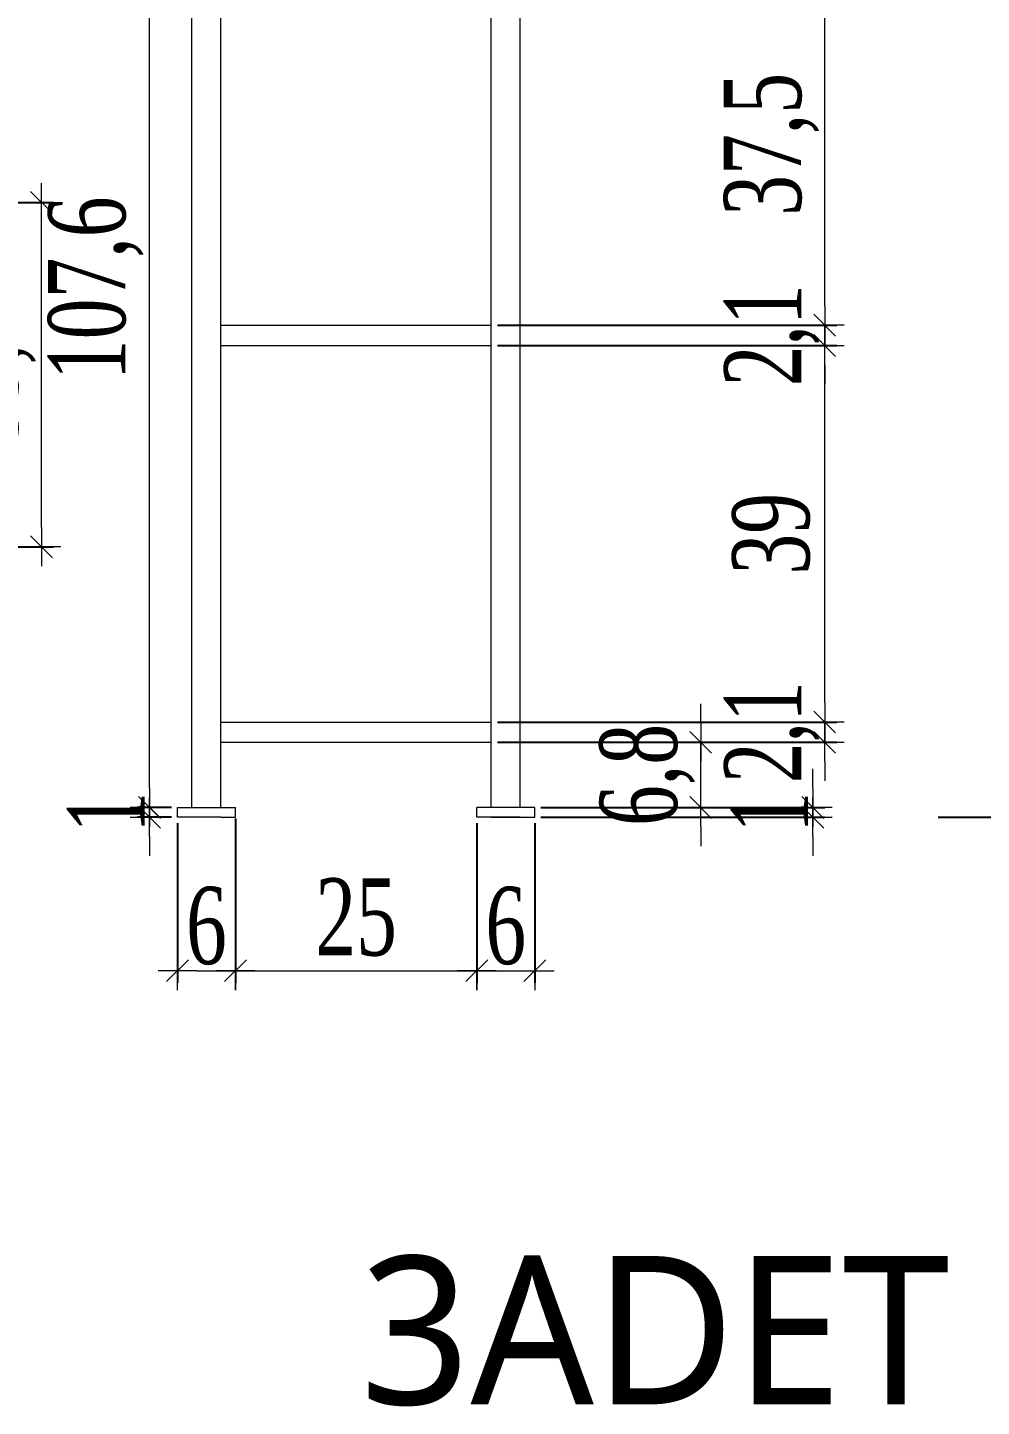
# Model space of a CAD drawing. Header units: millimetres. Extents: x 54215 to 67697, y 23496 to 56611.
# Drawn here: x 57739.8 to 57838.6, y 30314.8 to 30457.6 of the extents above; entities that cross this region are included whole.
import ezdxf

# ---------------------------------------------------------------- set-up
doc = ezdxf.new("R2010")
doc.units = ezdxf.units.MM
doc.layers.add('0 rölöve', color=7, linetype='Continuous', true_color=0xf1380e)
for name, color, linetype, lineweight in [('no3_kutuprofil kesit', 74, 'Continuous', 18), ('no3_yazı tefriş', 152, 'Continuous', 0), ('no3_ölçü detay', 252, 'Continuous', 0)]:
    doc.layers.add(name, color=color, linetype=linetype, lineweight=lineweight)
doc.styles.get("Standard").update_dxf_attribs({"font": 'arial.ttf'})
doc.styles.add('Ölçü50', font='georgia.ttf', dxfattribs={"width": 0.7})
doc.dimstyles.new('olcu10', dxfattribs={"dimtxt": 11, "dimasz": 2, "dimexe": 1.25, "dimexo": 0.625, "dimgap": 0.5, "dimtad": 1, "dimdec": 1, "dimzin": 9, "dimtxsty": 'Ölçü50', "dimblk": 'CENTIK', "dimcen": 2, "dimclrd": 250, "dimclre": 250, "dimclrt": 44, "dimazin": 2, "dimtfac": 1, "dimtdec": 1, "dimtix": 1, "dimtmove": 0, "dimatfit": 3, "dimldrblk": 'CENTIK', "dimfxl": 1, "dimlwd": -1, "dimarcsym": 0})

# ---------------------------------------------------------------- blocks, each defined once
blk = doc.blocks.new('sabit ekmek rafı')
at = {"layer": 'no3_kutuprofil kesit'}
for p, q in [((1482.41, 4143.33), (1482.41, 4344.33)), ((1516.41, 4143.33), (1516.41, 4344.33)), ((1485.41, 4143.33), (1485.41, 4341.33)), ((1513.41, 4143.33), (1513.41, 4341.33)), ((1485.41, 4193.29), (1513.41, 4193.29)), ((1485.41, 4191.19), (1513.41, 4191.19)), ((1485.41, 4152.18), (1513.41, 4152.18)), ((1485.41, 4150.08), (1513.41, 4150.08)), ((1480.91, 4142.33), (1480.91, 4143.33)), ((1480.91, 4143.33), (1486.91, 4143.33)), ((1482.41, 4142.33), (1480.91, 4142.33)), ((1485.41, 4142.33), (1482.41, 4142.33)), ((1485.41, 4142.33), (1486.91, 4142.33)), ((1486.91, 4142.33), (1486.91, 4143.33)), ((1511.91, 4142.33), (1511.91, 4143.33)), ((1517.91, 4143.33), (1511.91, 4143.33)), ((1513.41, 4142.33), (1511.91, 4142.33)), ((1516.41, 4142.33), (1513.41, 4142.33)), ((1513.41, 4142.33), (1516.41, 4142.33)), ((1516.41, 4142.33), (1517.91, 4142.33)), ((1517.91, 4142.33), (1517.91, 4143.33))]:
    blk.add_line(p, q, dxfattribs=at)
blk = doc.blocks.new('CENTIK')
for p, q in [((0, 1), (0, -1)), ((-1, 0), (1, 0)), ((-0.566, -0.566), (0.566, 0.566))]:
    blk.add_line(p, q)
blk = doc.blocks.new('*D208')
at = {"layer": 'Defpoints', "color": 0, "transparency": 16777216}
for p in [(57791.81, 30464.23), (57822.34, 30464.23), (57787.81, 30426.76)]:
    blk.add_point(p, dxfattribs=at)
at = {"layer": 'no3_ölçü detay', "color": 250, "lineweight": -2, "transparency": 16777216}
for p, q in [((57792.44, 30464.23), (57823.59, 30464.23)), ((57788.44, 30426.76), (57823.59, 30426.76))]:
    blk.add_line(p, q, dxfattribs=at)
at = {"layer": 'no3_ölçü detay', "color": 250, "transparency": 16777216}
blk.add_line((57822.34, 30428.76), (57822.34, 30462.23), dxfattribs=at)
at = {"layer": 'no3_ölçü detay', "color": 250, "transparency": 16777216, "xscale": 2, "yscale": 2, "zscale": 2}
for p, rotation in [((57822.34, 30464.23), 90), ((57822.34, 30426.76), 270)]:
    blk.add_blockref('CENTIK', p, dxfattribs=dict(at, rotation=rotation))
at = {"layer": 'no3_ölçü detay', "color": 44, "transparency": 16777216, "insert": (57816.83, 30445.49), "char_height": 8, "attachment_point": 5, "rotation": 90, "style": 'Ölçü50'}
blk.add_mtext('37,5', dxfattribs=at)
blk = doc.blocks.new('*D209')
at = {"layer": 'Defpoints', "color": 0, "transparency": 16777216}
for p in [(57787.81, 30426.76), (57822.34, 30426.76), (57787.81, 30424.66)]:
    blk.add_point(p, dxfattribs=at)
at = {"layer": 'no3_ölçü detay', "color": 250, "transparency": 16777216}
for p, q in [((57822.34, 30428.76), (57822.34, 30430.76)), ((57822.34, 30424.66), (57822.34, 30426.76)), ((57822.34, 30422.66), (57822.34, 30420.66))]:
    blk.add_line(p, q, dxfattribs=at)
at = {"layer": 'no3_ölçü detay', "color": 250, "lineweight": -2, "transparency": 16777216}
for p, q in [((57788.44, 30426.76), (57823.59, 30426.76)), ((57788.44, 30424.66), (57823.59, 30424.66))]:
    blk.add_line(p, q, dxfattribs=at)
at = {"layer": 'no3_ölçü detay', "color": 250, "transparency": 16777216, "xscale": 2, "yscale": 2, "zscale": 2}
for p, rotation in [((57822.34, 30426.76), 270), ((57822.34, 30424.66), 90)]:
    blk.add_blockref('CENTIK', p, dxfattribs=dict(at, rotation=rotation))
at = {"layer": 'no3_ölçü detay', "color": 44, "transparency": 16777216, "insert": (57816.86, 30425.71), "char_height": 8, "attachment_point": 5, "rotation": 90, "style": 'Ölçü50'}
blk.add_mtext('2,1', dxfattribs=at)
blk = doc.blocks.new('*D210')
at = {"layer": 'Defpoints', "color": 0, "transparency": 16777216}
for p in [(57787.81, 30424.66), (57822.34, 30424.66), (57787.81, 30385.65)]:
    blk.add_point(p, dxfattribs=at)
at = {"layer": 'no3_ölçü detay', "color": 250, "lineweight": -2, "transparency": 16777216}
for p, q in [((57788.44, 30424.66), (57823.59, 30424.66)), ((57788.44, 30385.65), (57823.59, 30385.65))]:
    blk.add_line(p, q, dxfattribs=at)
at = {"layer": 'no3_ölçü detay', "color": 250, "transparency": 16777216}
blk.add_line((57822.34, 30387.65), (57822.34, 30422.66), dxfattribs=at)
at = {"layer": 'no3_ölçü detay', "color": 250, "transparency": 16777216, "xscale": 2, "yscale": 2, "zscale": 2}
for p, rotation in [((57822.34, 30424.66), 90), ((57822.34, 30385.65), 270)]:
    blk.add_blockref('CENTIK', p, dxfattribs=dict(at, rotation=rotation))
at = {"layer": 'no3_ölçü detay', "color": 44, "transparency": 16777216, "insert": (57816.81, 30405.15), "char_height": 8, "attachment_point": 5, "rotation": 90, "style": 'Ölçü50'}
blk.add_mtext('39', dxfattribs=at)
blk = doc.blocks.new('*D211')
at = {"layer": 'Defpoints', "color": 0, "transparency": 16777216}
for p in [(57787.81, 30385.65), (57822.34, 30385.65), (57787.81, 30383.55)]:
    blk.add_point(p, dxfattribs=at)
at = {"layer": 'no3_ölçü detay', "color": 250, "transparency": 16777216}
for p, q in [((57822.34, 30387.65), (57822.34, 30389.65)), ((57822.34, 30383.55), (57822.34, 30385.65)), ((57822.34, 30381.55), (57822.34, 30379.55))]:
    blk.add_line(p, q, dxfattribs=at)
at = {"layer": 'no3_ölçü detay', "color": 250, "lineweight": -2, "transparency": 16777216}
for p, q in [((57788.44, 30385.65), (57823.59, 30385.65)), ((57788.44, 30383.55), (57823.59, 30383.55))]:
    blk.add_line(p, q, dxfattribs=at)
at = {"layer": 'no3_ölçü detay', "color": 250, "transparency": 16777216, "xscale": 2, "yscale": 2, "zscale": 2}
for p, rotation in [((57822.34, 30385.65), 270), ((57822.34, 30383.55), 90)]:
    blk.add_blockref('CENTIK', p, dxfattribs=dict(at, rotation=rotation))
at = {"layer": 'no3_ölçü detay', "color": 44, "transparency": 16777216, "insert": (57816.86, 30384.6), "char_height": 8, "attachment_point": 5, "rotation": 90, "style": 'Ölçü50'}
blk.add_mtext('2,1', dxfattribs=at)
blk = doc.blocks.new('*D212')
at = {"layer": 'Defpoints', "color": 0, "transparency": 16777216}
for p in [(57787.81, 30383.55), (57809.5, 30383.55), (57792.31, 30376.8)]:
    blk.add_point(p, dxfattribs=at)
at = {"layer": 'no3_ölçü detay', "color": 250, "transparency": 16777216}
for p, q in [((57809.5, 30385.55), (57809.5, 30387.55)), ((57809.5, 30376.8), (57809.5, 30383.55)), ((57809.5, 30374.8), (57809.5, 30372.8))]:
    blk.add_line(p, q, dxfattribs=at)
at = {"layer": 'no3_ölçü detay', "color": 250, "lineweight": -2, "transparency": 16777216}
for p, q in [((57788.44, 30383.55), (57810.75, 30383.55)), ((57792.94, 30376.8), (57810.75, 30376.8))]:
    blk.add_line(p, q, dxfattribs=at)
at = {"layer": 'no3_ölçü detay', "color": 250, "transparency": 16777216, "xscale": 2, "yscale": 2, "zscale": 2}
for p, rotation in [((57809.5, 30383.55), 270), ((57809.5, 30376.8), 90)]:
    blk.add_blockref('CENTIK', p, dxfattribs=dict(at, rotation=rotation))
at = {"layer": 'no3_ölçü detay', "color": 44, "transparency": 16777216, "insert": (57803.97, 30380.17), "char_height": 8, "attachment_point": 5, "rotation": 90, "style": 'Ölçü50'}
blk.add_mtext('6,8', dxfattribs=at)
blk = doc.blocks.new('*D213')
at = {"layer": 'Defpoints', "color": 0, "transparency": 16777216}
for p in [(57792.31, 30376.8), (57821.12, 30376.8), (57792.31, 30375.8)]:
    blk.add_point(p, dxfattribs=at)
at = {"layer": 'no3_ölçü detay', "color": 250, "transparency": 16777216}
for p, q in [((57821.12, 30378.8), (57821.12, 30380.8)), ((57821.12, 30375.8), (57821.12, 30376.8)), ((57821.12, 30373.8), (57821.12, 30371.8))]:
    blk.add_line(p, q, dxfattribs=at)
at = {"layer": 'no3_ölçü detay', "color": 250, "lineweight": -2, "transparency": 16777216}
for p, q in [((57792.94, 30376.8), (57822.37, 30376.8)), ((57792.94, 30375.8), (57822.37, 30375.8))]:
    blk.add_line(p, q, dxfattribs=at)
at = {"layer": 'no3_ölçü detay', "color": 250, "transparency": 16777216, "xscale": 2, "yscale": 2, "zscale": 2}
for p, rotation in [((57821.12, 30376.8), 270), ((57821.12, 30375.8), 90)]:
    blk.add_blockref('CENTIK', p, dxfattribs=dict(at, rotation=rotation))
at = {"layer": 'no3_ölçü detay', "color": 44, "transparency": 16777216, "insert": (57816.62, 30376.3), "char_height": 8, "attachment_point": 5, "rotation": 90, "style": 'Ölçü50'}
blk.add_mtext('1', dxfattribs=at)
blk = doc.blocks.new('*D220')
at = {"layer": 'Defpoints', "color": 0, "transparency": 16777216}
for p in [(57752.41, 30484.36), (57756.81, 30484.36), (57755.31, 30376.81)]:
    blk.add_point(p, dxfattribs=at)
at = {"layer": 'no3_ölçü detay', "color": 250, "lineweight": -2, "transparency": 16777216}
for p, q in [((57756.19, 30484.36), (57751.16, 30484.36)), ((57754.69, 30376.81), (57751.16, 30376.81))]:
    blk.add_line(p, q, dxfattribs=at)
at = {"layer": 'no3_ölçü detay', "color": 250, "transparency": 16777216}
blk.add_line((57752.41, 30378.81), (57752.41, 30482.36), dxfattribs=at)
at = {"layer": 'no3_ölçü detay', "color": 250, "transparency": 16777216, "xscale": 2, "yscale": 2, "zscale": 2}
for p, rotation in [((57752.41, 30484.36), 90), ((57752.41, 30376.81), 270)]:
    blk.add_blockref('CENTIK', p, dxfattribs=dict(at, rotation=rotation))
at = {"layer": 'no3_ölçü detay', "color": 44, "transparency": 16777216, "insert": (57746.85, 30430.58), "char_height": 8, "attachment_point": 5, "rotation": 90, "style": 'Ölçü50'}
blk.add_mtext('107,6', dxfattribs=at)
blk = doc.blocks.new('*D221')
at = {"layer": 'Defpoints', "color": 0, "transparency": 16777216}
for p in [(57752.41, 30376.8), (57755.31, 30376.8), (57755.31, 30375.8)]:
    blk.add_point(p, dxfattribs=at)
at = {"layer": 'no3_ölçü detay', "color": 250, "transparency": 16777216}
for p, q in [((57752.41, 30378.8), (57752.41, 30380.8)), ((57752.41, 30375.8), (57752.41, 30376.8)), ((57752.41, 30373.8), (57752.41, 30371.8))]:
    blk.add_line(p, q, dxfattribs=at)
at = {"layer": 'no3_ölçü detay', "color": 250, "lineweight": -2, "transparency": 16777216}
for p, q in [((57754.69, 30376.8), (57751.16, 30376.8)), ((57754.69, 30375.8), (57751.16, 30375.8))]:
    blk.add_line(p, q, dxfattribs=at)
at = {"layer": 'no3_ölçü detay', "color": 250, "transparency": 16777216, "xscale": 2, "yscale": 2, "zscale": 2}
for p, rotation in [((57752.41, 30376.8), 270), ((57752.41, 30375.8), 90)]:
    blk.add_blockref('CENTIK', p, dxfattribs=dict(at, rotation=rotation))
at = {"layer": 'no3_ölçü detay', "color": 44, "transparency": 16777216, "insert": (57747.91, 30376.3), "char_height": 8, "attachment_point": 5, "rotation": 90, "style": 'Ölçü50'}
blk.add_mtext('1', dxfattribs=at)
blk = doc.blocks.new('*D222')
at = {"layer": 'Defpoints', "color": 0, "transparency": 16777216}
for p in [(57711.04, 30439.48), (57741.22, 30439.48), (57711.04, 30403.8)]:
    blk.add_point(p, dxfattribs=at)
at = {"layer": 'no3_ölçü detay', "color": 250, "lineweight": -2, "transparency": 16777216}
for p, q in [((57711.67, 30439.48), (57742.47, 30439.48)), ((57711.67, 30403.8), (57742.47, 30403.8))]:
    blk.add_line(p, q, dxfattribs=at)
at = {"layer": 'no3_ölçü detay', "color": 250, "transparency": 16777216}
blk.add_line((57741.22, 30405.8), (57741.22, 30437.48), dxfattribs=at)
at = {"layer": 'no3_ölçü detay', "color": 250, "transparency": 16777216, "xscale": 2, "yscale": 2, "zscale": 2}
for p, rotation in [((57741.22, 30439.48), 90), ((57741.22, 30403.8), 270)]:
    blk.add_blockref('CENTIK', p, dxfattribs=dict(at, rotation=rotation))
at = {"layer": 'no3_ölçü detay', "color": 44, "transparency": 16777216, "insert": (57735.71, 30421.64), "char_height": 8, "attachment_point": 5, "rotation": 90, "style": 'Ölçü50'}
blk.add_mtext('35,7', dxfattribs=at)
blk = doc.blocks.new('*D226')
at = {"layer": 'Defpoints', "color": 0, "transparency": 16777216}
for p in [(57786.31, 30375.17), (57792.31, 30375.8), (57792.31, 30359.89)]:
    blk.add_point(p, dxfattribs=at)
at = {"layer": 'no3_ölçü detay', "color": 250, "lineweight": -2, "transparency": 16777216}
for p, q in [((57792.31, 30375.17), (57792.31, 30358.64)), ((57786.31, 30374.55), (57786.31, 30358.64))]:
    blk.add_line(p, q, dxfattribs=at)
at = {"layer": 'no3_ölçü detay', "color": 250, "transparency": 16777216}
blk.add_line((57788.31, 30359.89), (57790.31, 30359.89), dxfattribs=at)
at = {"layer": 'no3_ölçü detay', "color": 250, "transparency": 16777216, "xscale": 2, "yscale": 2, "zscale": 2, "rotation": 180}
blk.add_blockref('CENTIK', (57786.31, 30359.89), dxfattribs=at)
at = {"layer": 'no3_ölçü detay', "color": 250, "transparency": 16777216, "xscale": 2, "yscale": 2, "zscale": 2}
blk.add_blockref('CENTIK', (57792.31, 30359.89), dxfattribs=at)
at = {"layer": 'no3_ölçü detay', "color": 44, "transparency": 16777216, "insert": (57789.31, 30364.52), "char_height": 8, "attachment_point": 5, "style": 'Ölçü50'}
blk.add_mtext('6', dxfattribs=at)
blk = doc.blocks.new('*D227')
at = {"layer": 'Defpoints', "color": 0, "transparency": 16777216}
for p in [(57761.31, 30376.3), (57786.31, 30375.8), (57786.31, 30359.89)]:
    blk.add_point(p, dxfattribs=at)
at = {"layer": 'no3_ölçü detay', "color": 250, "lineweight": -2, "transparency": 16777216}
for p, q in [((57761.31, 30375.67), (57761.31, 30358.64)), ((57786.31, 30375.17), (57786.31, 30358.64))]:
    blk.add_line(p, q, dxfattribs=at)
at = {"layer": 'no3_ölçü detay', "color": 250, "transparency": 16777216}
blk.add_line((57763.31, 30359.89), (57784.31, 30359.89), dxfattribs=at)
at = {"layer": 'no3_ölçü detay', "color": 250, "transparency": 16777216, "xscale": 2, "yscale": 2, "zscale": 2, "rotation": 180}
blk.add_blockref('CENTIK', (57761.31, 30359.89), dxfattribs=at)
at = {"layer": 'no3_ölçü detay', "color": 250, "transparency": 16777216, "xscale": 2, "yscale": 2, "zscale": 2}
blk.add_blockref('CENTIK', (57786.31, 30359.89), dxfattribs=at)
at = {"layer": 'no3_ölçü detay', "color": 44, "transparency": 16777216, "insert": (57773.81, 30365.41), "char_height": 8, "attachment_point": 5, "style": 'Ölçü50'}
blk.add_mtext('25', dxfattribs=at)
blk = doc.blocks.new('*D228')
at = {"layer": 'Defpoints', "color": 0, "transparency": 16777216}
for p in [(57755.31, 30375.8), (57761.31, 30375.8), (57761.31, 30359.89)]:
    blk.add_point(p, dxfattribs=at)
at = {"layer": 'no3_ölçü detay', "color": 250, "lineweight": -2, "transparency": 16777216}
for p, q in [((57755.31, 30375.17), (57755.31, 30358.64)), ((57761.31, 30375.17), (57761.31, 30358.64))]:
    blk.add_line(p, q, dxfattribs=at)
at = {"layer": 'no3_ölçü detay', "color": 250, "transparency": 16777216}
blk.add_line((57757.31, 30359.89), (57759.31, 30359.89), dxfattribs=at)
at = {"layer": 'no3_ölçü detay', "color": 250, "transparency": 16777216, "xscale": 2, "yscale": 2, "zscale": 2, "rotation": 180}
blk.add_blockref('CENTIK', (57755.31, 30359.89), dxfattribs=at)
at = {"layer": 'no3_ölçü detay', "color": 250, "transparency": 16777216, "xscale": 2, "yscale": 2, "zscale": 2}
blk.add_blockref('CENTIK', (57761.31, 30359.89), dxfattribs=at)
at = {"layer": 'no3_ölçü detay', "color": 44, "transparency": 16777216, "insert": (57758.31, 30364.52), "char_height": 8, "attachment_point": 5, "style": 'Ölçü50'}
blk.add_mtext('6', dxfattribs=at)

msp = doc.modelspace()

# ---------------------------------------------------------------- linework, layer by layer
at = {"layer": '0 rölöve'}
msp.add_line((57834.105, 30375.796), (57967.587, 30375.796), dxfattribs=at)

# ---------------------------------------------------------------- block references
msp.add_blockref('sabit ekmek rafı', (56274.401, 26233.468), dxfattribs=at)

# ---------------------------------------------------------------- texts
at = {"layer": 'no3_yazı tefriş', "insert": (57774.214, 30330.329), "char_height": 15.36, "width": 0.0000907, "attachment_point": 1, "rotation": 359.99998}
msp.add_mtext('{\\fLucida Sans Unicode|b0|i0|c162|p34;3ADET}', dxfattribs=at)

# ---------------------------------------------------------------- dimensions: what is measured, and where the dimension line sits
at = {"layer": 'no3_ölçü detay'}
for base, p1, p2, picture, middle in [((57752.408, 30484.358), (57755.315, 30376.805), (57756.815, 30484.358), '*D220', (57746.855, 30430.582)), ((57822.341, 30464.228), (57787.815, 30426.76), (57791.815, 30464.228), '*D208', (57816.826, 30445.494)), ((57741.221, 30439.482), (57711.045, 30403.796), (57711.045, 30439.482), '*D222', (57735.706, 30421.639)), ((57822.341, 30426.76), (57787.815, 30424.66), (57787.815, 30426.76), '*D209', (57816.857, 30425.71)), ((57822.341, 30424.66), (57787.815, 30385.647), (57787.815, 30424.66), '*D210', (57816.812, 30405.153)), ((57822.341, 30385.647), (57787.815, 30383.547), (57787.815, 30385.647), '*D211', (57816.857, 30384.597)), ((57809.498, 30383.547), (57792.315, 30376.796), (57787.815, 30383.547), '*D212', (57803.967, 30380.171)), ((57752.408, 30376.796), (57755.315, 30375.796), (57755.315, 30376.796), '*D221', (57747.908, 30376.296)), ((57821.121, 30376.796), (57792.315, 30375.796), (57792.315, 30376.796), '*D213', (57816.621, 30376.296))]:
    dim = msp.add_linear_dim(base=base, p1=p1, p2=p2, angle=90, dimstyle='olcu10', override={"dimtxt": 8, "dimtxsty": 'Ölçü50', "dimldrblk": 'CENTIK'}, dxfattribs=at)
    dim.commit()
    dim.dimension.update_dxf_attribs({"geometry": picture, "text_midpoint": middle})
for base, p1, p2, picture, middle in [((57786.315, 30359.894), (57761.315, 30376.296), (57786.315, 30375.796), '*D227', (57773.815, 30365.409)), ((57761.315, 30359.894), (57755.315, 30375.796), (57761.315, 30375.796), '*D228', (57758.315, 30364.522)), ((57792.315, 30359.894), (57786.315, 30375.171), (57792.315, 30375.796), '*D226', (57789.315, 30364.522))]:
    dim = msp.add_linear_dim(base=base, p1=p1, p2=p2, dimstyle='olcu10', override={"dimtxt": 8, "dimtxsty": 'Ölçü50', "dimldrblk": 'CENTIK'}, dxfattribs=at)
    dim.commit()
    dim.dimension.update_dxf_attribs({"geometry": picture, "text_midpoint": middle})

doc.saveas('drawing.dxf')
